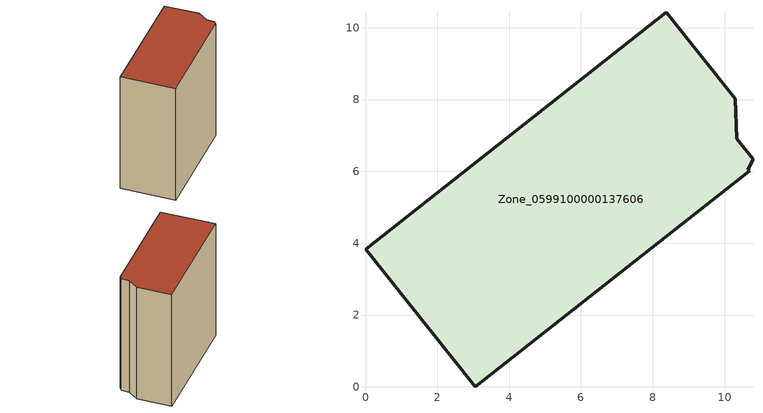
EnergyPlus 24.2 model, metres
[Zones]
Zone_0599100000137606
 floor ground (C_G): 3.06,0 0,3.83 8.38,10.43 10.29,8.02 10.34,6.91 10.79,6.34 10.64,6.04 10.69,6.02 z0
 wall outside (C_F): 0,3.83 3.06,0 10.69,6.02 10.64,6.04 10.79,6.34 10.34,6.91 10.29,8.02 8.38,10.43 0,3.83 z0:11.41
 roof outside (C_R): 10.69,6.02 10.64,6.04 10.79,6.34 10.34,6.91 10.29,8.02 8.38,10.43 0,3.83 3.06,0 z11.41
[BUILDING]
Pand.0599100000137606: North Axis=0; Terrain=City; Loads Convergence Tolerance Value=0.04; Temperature Convergence Tolerance Value=0.4; Solar Distribution=FullExterior; Maximum Number of Warmup Days=25; Minimum Number of Warmup Days=1
[Site:Location]
Rotterdam.The.Hague.AP_ZH_NLD Design_Conditions: Latitude=51.96; Longitude=4.45; Time Zone=1; Elevation=-4.5
[SITE:GROUNDTEMPERATURE:BUILDINGSURFACE]
18, 18, 18, 18, 18, 18, 18, 18, 18, 18, 18, 18
[MATERIAL] Thermal Absorptance=0.9; Solar Absorptance=0.7; Visible Absorptance=0.7
Name | Roughness | Thickness | Conductivity | Density | Specific Heat
G.TI.1946 | MediumSmooth | 0.15 | 1 | 540 | 1210
F.TI.1946 | Rough | 0.3 | 0.857143 | 1920 | 840
R.TI.1946 | MediumRough | 0.2 | 0.1 | 1500 | 1000
[CONSTRUCTION]
C_G: G.TI.1946
C_F: F.TI.1946
C_R: R.TI.1946
[ZONE]
Zone_0599100000137606: Type=1; Multiplier=1; Ceiling Height=Autocalculate; Volume=Autocalculate; Floor Area=autocalculate; Part of Total Floor Area=Yes
[ZONEINFILTRATION:DESIGNFLOWRATE]
Infil_Zone_0599100000137606: Zone or ZoneList or Space or SpaceList=Zone_0599100000137606; Schedule=AlwaysOn; Design Flow Rate Calculation Method=Flow/Area; Flow Rate per Floor Area=0.003; Constant Term Coefficient=1; Temperature Term Coefficient=0; Velocity Term Coefficient=0; Velocity Squared Term Coefficient=0
[HVACTEMPLATE:ZONE:IDEALLOADSAIRSYSTEM]
Zone_0599100000137606: Maximum Heating Supply Air Temperature=50; Minimum Cooling Supply Air Temperature=13; Maximum Heating Supply Air Humidity Ratio=0.0156; Minimum Cooling Supply Air Humidity Ratio=0.0077; Heating Limit=NoLimit; Cooling Limit=NoLimit; Dehumidification Control Type=ConstantSensibleHeatRatio; Cooling Sensible Heat Ratio=0.7; Dehumidification Setpoint=60; Humidification Control Type=None; Humidification Setpoint=30; Outdoor Air Method=None; Outdoor Air Flow Rate per Person=0.00944; Outdoor Air Flow Rate per Zone Floor Area=0; Outdoor Air Flow Rate per Zone=0; Demand Controlled Ventilation Type=None; Outdoor Air Economizer Type=NoEconomizer; Heat Recovery Type=None; Sensible Heat Recovery Effectiveness=0.7; Latent Heat Recovery Effectiveness=0.65
[ZONECONTROL:THERMOSTAT]
ThermostatControl_Zone_0599100000137606: Zone or ZoneList=Zone_0599100000137606; Control Type Schedule=DualSetpointControlType; Control 1=Thermostat_Zone_0599100000137606; Temperature Difference Between Cutout And Setpoint=0
[THERMOSTATSETPOINT:DUALSETPOINT]
Thermostat_Zone_0599100000137606: Heating Setpoint Temperature Schedule=HeatingSetpoint_Zone_0599100000137606; Cooling Setpoint Temperature Schedule=CoolingSetpoint_Zone_0599100000137606
[SCHEDULE:COMPACT]
HeatingSetpoint_Zone_0599100000137606: Through: 12/31, For: AllDays, Until: 24:00, 21
CoolingSetpoint_Zone_0599100000137606: Through: 12/31, For: AllDays, Until: 24:00, 24
DualSetpointControlType: Through: 12/31, For: AllDays, Until: 24:00, 4
AlwaysOn: Through: 12/31, For: AllDays, Until: 24:00, 1
